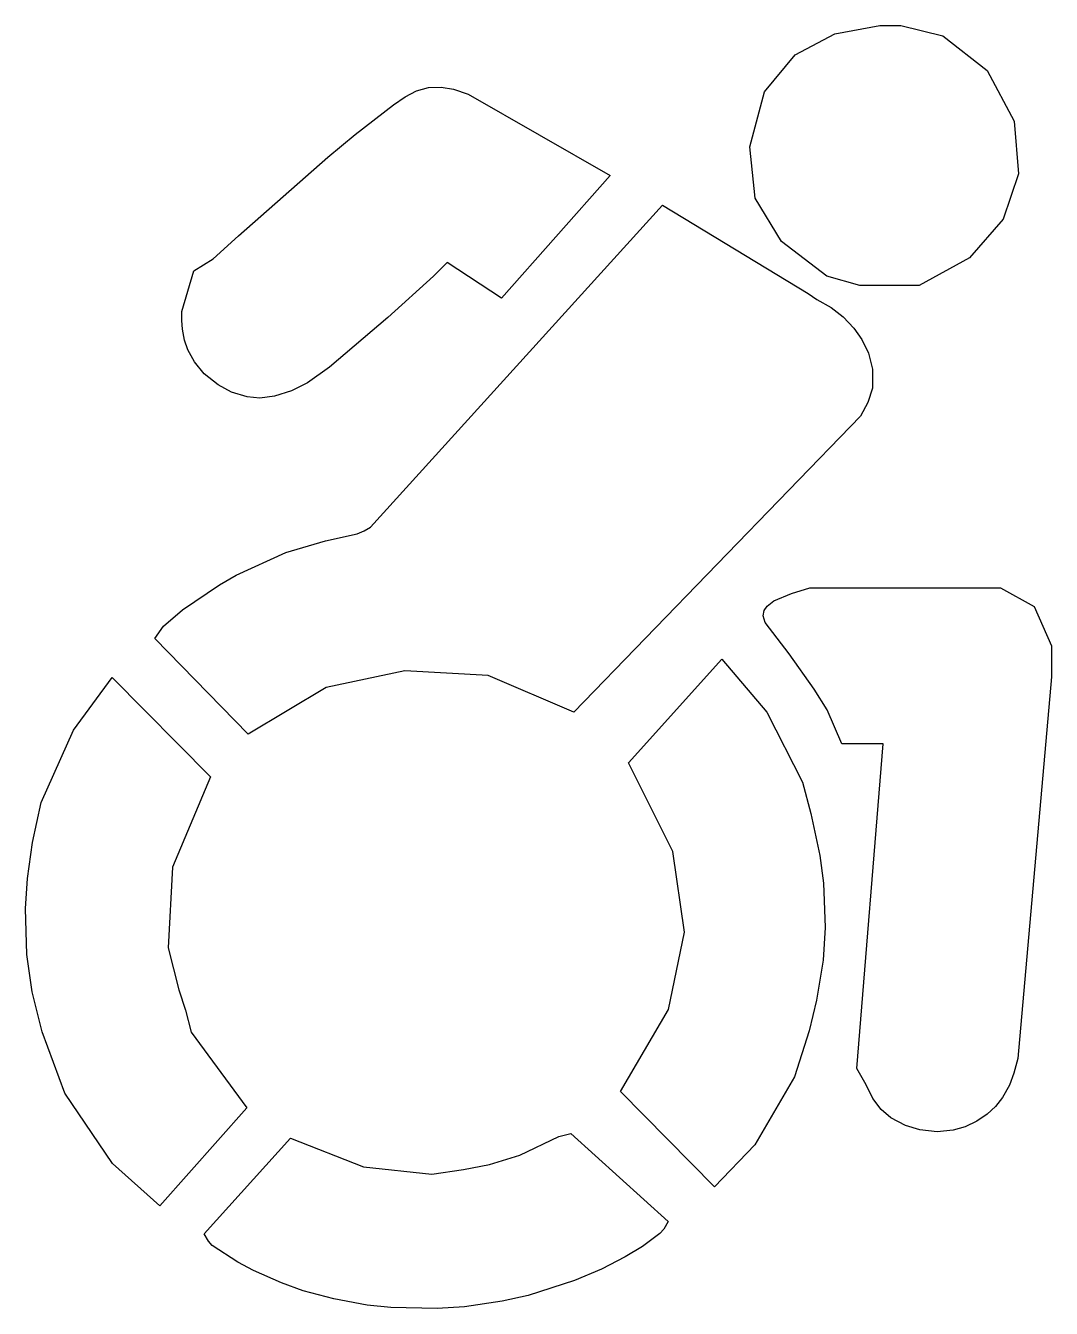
# Model space of a CAD drawing. Header units: inches. Extents: x 3 to 15, y 3 to 18.
import ezdxf

# ---------------------------------------------------------------- set-up
doc = ezdxf.new("R2010")
doc.units = ezdxf.units.IN
doc.header["$MEASUREMENT"] = 0
doc.layers.add('CUT', color=1, linetype='Continuous')

msp = doc.modelspace()

# ---------------------------------------------------------------- linework, layer by layer
at = {"layer": 'CUT'}
for points in [[(13.238, 18), (13.732, 17.881), (14.25, 17.476), (14.564, 16.882), (14.614, 16.268), (14.437, 15.737), (14.042, 15.286), (13.453, 14.963), (12.759, 14.963), (12.372, 15.072), (11.844, 15.477), (11.533, 15.984), (11.473, 16.584), (11.645, 17.225), (12.003, 17.657), (12.468, 17.905), (12.993, 18)], [(5.194, 15.272), (5.492, 15.543), (6.536, 16.462), (6.855, 16.728), (7.303, 17.076), (7.44, 17.167), (7.572, 17.237), (7.714, 17.277), (7.862, 17.282), (8.007, 17.256), (8.178, 17.198), (9.84, 16.246), (8.569, 14.812), (7.93, 15.23), (7.77, 15.072), (7.236, 14.588), (6.554, 14.006), (6.298, 13.825), (6.111, 13.73), (5.913, 13.668), (5.739, 13.645), (5.593, 13.659), (5.408, 13.714), (5.251, 13.798), (5.089, 13.93), (4.974, 14.067), (4.898, 14.21), (4.86, 14.321), (4.834, 14.45), (4.826, 14.552), (4.826, 14.658), (4.969, 15.132)], [(12.906, 13.76), (12.852, 13.592), (12.766, 13.432), (9.412, 9.971), (8.411, 10.402), (7.437, 10.456), (6.514, 10.262), (5.604, 9.715), (4.512, 10.832), (4.611, 10.978), (4.835, 11.167), (5.269, 11.459), (5.462, 11.573), (6.044, 11.839), (6.507, 11.977), (6.88, 12.059), (6.96, 12.091), (7.035, 12.137), (10.452, 15.9), (12.156, 14.867), (12.258, 14.799), (12.424, 14.705), (12.565, 14.594), (12.688, 14.464), (12.782, 14.33), (12.862, 14.169), (12.909, 13.983)], [(14.25, 5.269), (14.127, 5.187), (13.993, 5.123), (13.853, 5.083), (13.665, 5.065), (13.463, 5.086), (13.293, 5.139), (13.122, 5.229), (13.008, 5.324), (12.91, 5.454), (12.834, 5.615), (12.726, 5.804), (13.034, 9.602), (12.548, 9.602), (12.377, 10), (12.224, 10.239), (11.931, 10.654), (11.652, 11.021), (11.628, 11.097), (11.639, 11.159), (11.676, 11.213), (11.755, 11.274), (11.958, 11.359), (12.175, 11.426), (14.406, 11.426), (14.799, 11.206), (15, 10.747), (15, 10.384), (14.607, 5.92), (14.56, 5.749), (14.509, 5.611), (14.429, 5.467), (14.347, 5.361)], [(12.186, 8.788), (12.292, 8.297), (12.335, 7.973), (12.352, 7.455), (12.33, 7.072), (12.254, 6.604), (12.165, 6.245), (11.994, 5.707), (11.529, 4.913), (11.06, 4.422), (9.961, 5.536), (10.522, 6.494), (10.707, 7.398), (10.573, 8.344), (10.054, 9.381), (11.144, 10.591), (11.672, 9.972), (12.088, 9.153)], [(4.013, 10.378), (5.163, 9.214), (4.717, 8.158), (4.666, 7.216), (4.791, 6.724), (4.872, 6.488), (4.937, 6.231), (5.589, 5.343), (4.571, 4.2), (4.016, 4.693), (3.46, 5.518), (3.195, 6.232), (3.077, 6.702), (3.015, 7.138), (3, 7.677), (3, 7.677), (3.021, 8.028), (3.082, 8.448), (3.181, 8.917), (3.559, 9.762)], [(5.994, 3.299), (5.667, 3.444), (5.481, 3.541), (5.182, 3.736), (5.138, 3.785), (5.088, 3.87), (6.1, 4.989), (6.952, 4.656), (7.751, 4.571), (8.121, 4.623), (8.426, 4.681), (8.782, 4.791), (9.238, 5.008), (9.379, 5.046), (10.516, 4.016), (10.466, 3.924), (10.421, 3.874), (10.218, 3.725), (10.013, 3.603), (9.737, 3.46), (9.423, 3.325), (8.88, 3.151), (8.575, 3.083), (8.136, 3.019), (7.813, 3), (7.813, 3), (7.274, 3.01), (6.995, 3.038), (6.604, 3.111), (6.247, 3.206)]]:
    msp.add_lwpolyline(points, close=True, dxfattribs=at)

doc.saveas('drawing.dxf')
